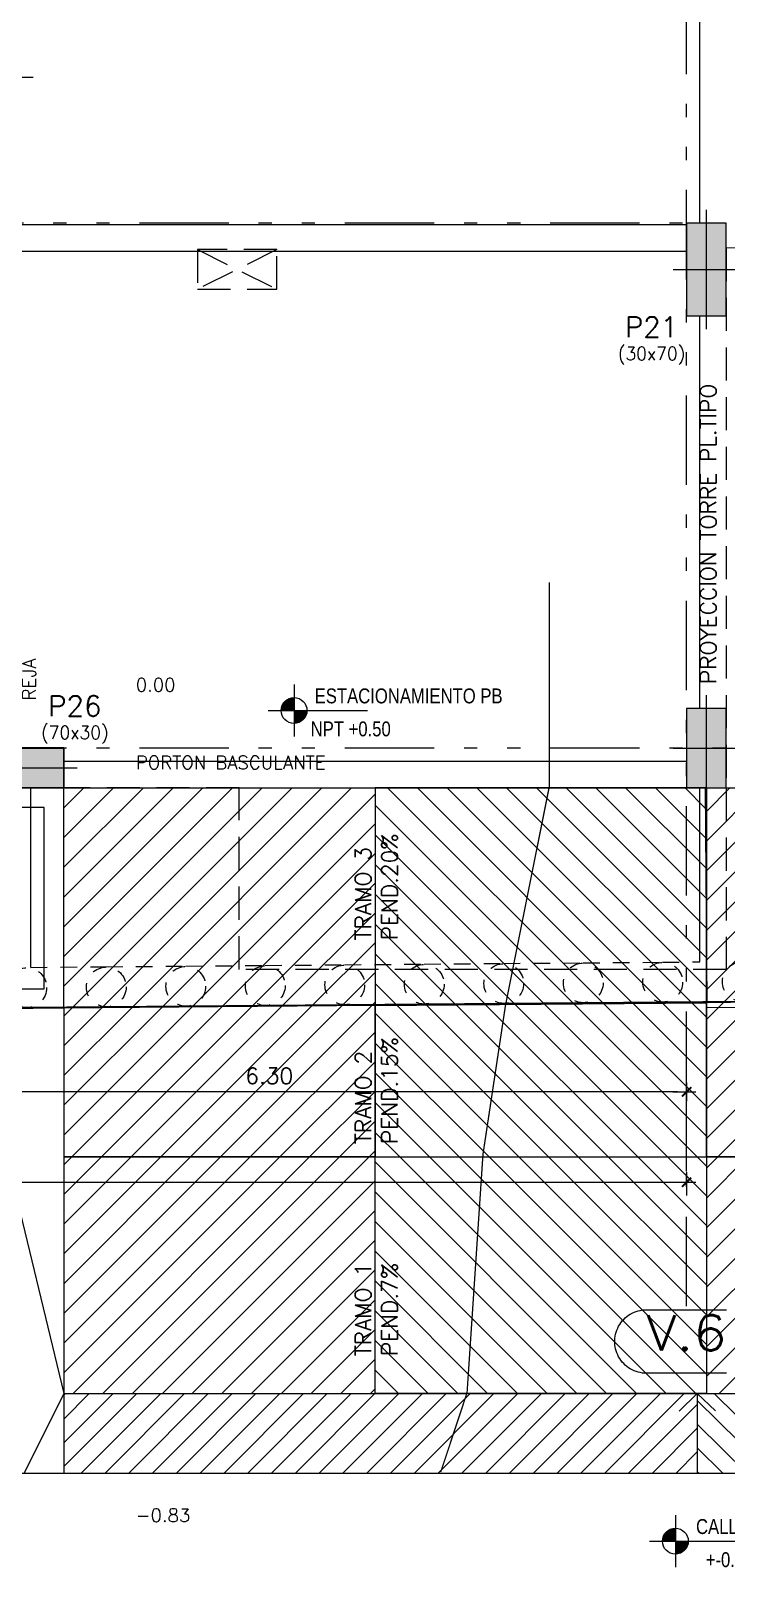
# Model space of a CAD drawing. Header units: metres. Extents: x 219 to 707, y -561 to -17.
# Drawn here: x 359.8 to 365.05, y -90.21 to -78.61 of the extents above; entities that cross this region are included whole.
import ezdxf
from ezdxf.enums import TextEntityAlignment as Align

# ---------------------------------------------------------------- set-up
doc = ezdxf.new("R2010")
doc.units = ezdxf.units.M
for name, pattern in [('CYPE_RAYA', [0.225, 0.1125, -0.1125]), ('CYPE_RAYAPUNTOPUNTO', [0.45, 0.225, -0.075, 0, -0.075, 0, -0.075]), ('DASHED', [0.75, 0.5, -0.25]), ('HIDDEN', [0.375, 0.25, -0.125])]:
    doc.linetypes.add(name, pattern=pattern)
doc.layers.add('0 VERIFICAR', color=255, linetype='Continuous', plot=False)
for name, color, linetype in [('3', 3, 'Continuous'), ('A-Pisos', 1, 'Continuous'), ('A-Proyección', 1, 'HIDDEN'), ('A-Texto', 3, 'Continuous'), ('CT-75-NIVEL', 1, 'Continuous'), ('Dr Ejes en bloque', 4, 'Continuous'), ('DR SOLAPE PILARES', 7, 'Continuous'), ('PISO', 251, 'Continuous'), ('TCOTA', 1, 'Continuous')]:
    doc.layers.add(name, color=color, linetype=linetype)
doc.layers.add('4', color=7, linetype='Continuous', true_color=0x8c8c8c)
for name, color, linetype, lineweight in [('COTAS_REF_LINEAS', 2, 'Continuous', 0), ('COTAS_REPLANTEO', 7, 'CYPE_RAYAPUNTOPUNTO', 0), ('PILAR_DIM', 253, 'Continuous', 0), ('PILAR_EJES', 1, 'Continuous', 0), ('PILAR_HORMIGON', 5, 'Continuous', 20), ('PILAR_REF', 253, 'Continuous', 0), ('VIG_CARAS', 253, 'Continuous', 9)]:
    doc.layers.add(name, color=color, linetype=linetype, lineweight=lineweight)
doc.styles.add('CYPETXT', font='romans', dxfattribs={"height": 0.2})
doc.styles.add('ROMANS', font='arial.ttf', dxfattribs={"width": 1.02, "height": 1.2})
doc.styles.add('T12', font='romans.shx', dxfattribs={"height": 0.12})
doc.dimstyles.new('DIM50', dxfattribs={"dimtxt": 0.12, "dimasz": 0.07, "dimexe": 0.1, "dimexo": 0.05, "dimgap": 0.06, "dimtad": 1, "dimzin": 4, "dimdsep": 46, "dimtxsty": 'T12', "dimblk1": 'COTA1', "dimblk2": 'COTA1', "dimsah": 1, "dimcen": 0.07, "dimclrt": 3, "dimadec": 0, "dimazin": 0, "dimtfac": 1, "dimtmove": 2, "dimatfit": 0, "dimldrblk": 'COTA1', "dimfxl": 1, "dimtolj": 1, "dimtzin": 4, "dimarcsym": 0})
pattern_1 = [(45, (5.32467, -3e-14), (-0.1122532, 0.1122532), [])]

# ---------------------------------------------------------------- blocks, each defined once
blk = doc.blocks.new('NIVELpl')
for p, q in [((0, 0.261), (0, -0.261)), ((-0.261, 0), (0.738, 0))]:
    blk.add_line(p, q)
at = {"const_width": 0.13}
for points in [[(0, 0.065, 0.414214), (-0.065, 0, 1)], [(0, -0.065, 0.414214), (0.065, 0, 1)]]:
    blk.add_lwpolyline(points, format="xyb", dxfattribs=at)
blk.add_circle((0, 0), 0.13)
at = {"style": 'ROMANS', "width": 0.8}
for tag, p in [('NIVEL', (0.724, 0.072)), ('DESCR', (0.724, -0.26))]:
    blk.add_attdef(tag, text='', height=0.15, dxfattribs=at).set_placement(p, align=Align.RIGHT)
blk = doc.blocks.new('A$C3632c70e')
h = blk.add_hatch()
h.set_pattern_fill('ANSI31', color=256, scale=0.04)
h.set_pattern_definition([(45, (-337.07613, 70.3246), (-0.08980256, 0.08980256), [])])
h.paths.add_polyline_path([(27.75, -19.173), (22.97, -19.173), (22.97, -18.573), (27.75, -18.573)])
h = blk.add_hatch()
h.set_pattern_fill('ANSI31', color=256, scale=0.04, angle=90.4793)
h.set_pattern_definition([(135.479328, (-337.07613, 70.3246), (-0.089048153, -0.090550685), [])])
h.paths.add_polyline_path([(27.75, -19.173), (32.65, -19.173), (32.65, -18.573), (27.75, -18.573)])
at = {"lineweight": 0}
for p, q in [((22.97, -18.573), (22.67, -19.173)), ((22.97, -18.573), (32.65, -18.573)), ((22.97, -18.573), (22.97, -19.173)), ((27.75, -18.573), (27.615, -18.705)), ((27.75, -18.573), (27.75, -19.173)), ((27.75, -18.573), (27.889, -18.704)), ((-0.293, -19.173), (33.655, -19.173))]:
    blk.add_line(p, q, dxfattribs=at)
blk = doc.blocks.new('Ejes del pilar')
at = {"layer": 'PILAR_EJES'}
for p, q in [((0, -0.5), (0, 0.5)), ((-0.5, 0), (0.5, 0))]:
    blk.add_line(p, q, dxfattribs=at)
blk = doc.blocks.new('A$Ce6b0c617')
h = blk.add_hatch(color=252)
h.dxf.hatch_style = 1
h.paths.add_polyline_path([(-17.2, -0.098), (-16.5, -0.098), (-16.5, 0.102), (-17.2, 0.102)])
h.paths.add_polyline_path([(-12.325, -0.098), (-11.525, -0.098), (-11.525, 0.102), (-12.325, 0.102)])
h.paths.add_polyline_path([(-7.3, -0.2), (-6.6, -0.2), (-6.6, 0.1), (-7.3, 0.1)])
h.paths.add_polyline_path([(-3.15, -0.1), (-2.45, -0.1), (-2.45, 0.1), (-3.15, 0.1)])
h.paths.add_polyline_path([(-0.35, -0.1), (0.35, -0.1), (0.35, 0.1), (-0.35, 0.1)])
h.paths.add_polyline_path([(-0.35, -4.049), (-0.05, -4.049), (-0.05, -3.349), (-0.35, -3.349)])
h.paths.add_polyline_path([(-3.15, -4.05), (-2.85, -4.05), (-2.85, -3.35), (-3.15, -3.35)])
h.paths.add_polyline_path([(-7.3, -3.649), (-6.6, -3.649), (-6.6, -3.349), (-7.3, -3.349)])
h.paths.add_polyline_path([(-12.05, -3.648), (-11.35, -3.648), (-11.35, -3.348), (-12.05, -3.348)])
h.paths.add_polyline_path([(-17.7, -3.599), (-16.9, -3.599), (-16.9, -3.349), (-17.7, -3.349)])
h.paths.add_polyline_path([(-17.201, -13.898), (-16.901, -13.898), (-16.901, -13.298), (-17.201, -13.298)])
h.paths.add_polyline_path([(-12.051, -13.898), (-11.751, -13.898), (-11.751, -13.298), (-12.051, -13.298)])
h.paths.add_polyline_path([(-12.051, -10.436), (-11.751, -10.436), (-11.751, -9.636), (-12.051, -9.636)])
h.paths.add_polyline_path([(-6.801, -10.336), (-6.451, -10.336), (-6.451, -9.636), (-6.801, -9.636)])
h.paths.add_polyline_path([(-6.802, -13.899), (-6.502, -13.899), (-6.502, -13.299), (-6.802, -13.299)])
h.paths.add_polyline_path([(-3.751, -13.898), (-3.451, -13.898), (-3.451, -13.198), (-3.751, -13.198)])
h.paths.add_polyline_path([(-3.751, -10.336), (-3.451, -10.336), (-3.451, -9.636), (-3.751, -9.636)])
h.paths.add_polyline_path([(0.9, -13.899), (1.6, -13.899), (1.6, -13.599), (0.9, -13.599)])
h.paths.add_polyline_path([(6.299, -13.9), (6.599, -13.9), (6.599, -13.3), (6.299, -13.3)])
h.paths.add_polyline_path([(6.299, -10.337), (6.599, -10.337), (6.599, -9.637), (6.299, -9.637)])
h.paths.add_polyline_path([(-17.701, -9.948), (-17.001, -9.948), (-17.001, -9.648), (-17.701, -9.648)])
h.paths.add_polyline_path([(6.3, -3.55), (6.6, -3.55), (6.6, -2.85), (6.3, -2.85)])
h.paths.add_polyline_path([(6, -0.2), (6.6, -0.2), (6.6, 0.1), (6, 0.1)])
at = {"layer": 'PILAR_HORMIGON'}
for points in [[(6.299, -10.337), (6.599, -10.337), (6.599, -9.637), (6.299, -9.637), (6.299, -10.337)], [(6.299, -10.337), (6.599, -10.337), (6.599, -9.637), (6.299, -9.637), (6.299, -10.337)], [(6.299, -13.9), (6.599, -13.9), (6.599, -13.3), (6.299, -13.3), (6.299, -13.9)], [(6.299, -13.9), (6.599, -13.9), (6.599, -13.3), (6.299, -13.3), (6.299, -13.9)], [(0.9, -13.899), (1.6, -13.899), (1.6, -13.599), (0.9, -13.599), (0.9, -13.899)], [(0.9, -13.899), (1.6, -13.899), (1.6, -13.599), (0.9, -13.599), (0.9, -13.899)]]:
    blk.add_lwpolyline(points, close=True, dxfattribs=at)
at = {"layer": 'VIG_CARAS'}
for p, q in [((6.4, -9.637), (6.4, -3.55)), ((6.4, -9.637), (6.4, -3.55)), ((-2.85, -9.648), (6.299, -9.648)), ((-2.85, -9.648), (6.299, -9.648)), ((-2.95, -9.848), (6.299, -9.848)), ((-2.95, -9.848), (6.299, -9.848)), ((6.4, -13.3), (6.4, -10.337)), ((6.4, -13.3), (6.4, -10.337)), ((1.6, -13.699), (6.299, -13.699)), ((1.6, -13.699), (6.299, -13.699)), ((1.35, -13.899), (6.299, -13.899)), ((1.35, -15.255), (1.35, -13.899)), ((1.35, -13.899), (6.299, -13.899)), ((1.35, -15.255), (1.35, -13.899)), ((6.4, -15.213), (6.4, -13.9)), ((6.4, -15.213), (6.4, -13.9)), ((2.549, -15.545), (3.095, -15.54)), ((2.549, -15.545), (3.095, -15.54)), ((3.148, -15.54), (3.696, -15.536)), ((3.148, -15.54), (3.696, -15.536)), ((3.747, -15.535), (4.297, -15.531)), ((3.747, -15.535), (4.297, -15.531)), ((4.346, -15.53), (4.898, -15.526)), ((4.346, -15.53), (4.898, -15.526)), ((4.945, -15.525), (5.499, -15.521)), ((4.945, -15.525), (5.499, -15.521)), ((5.544, -15.52), (6.1, -15.516)), ((5.544, -15.52), (6.1, -15.516)), ((6.142, -15.515), (6.702, -15.511)), ((6.142, -15.515), (6.702, -15.511)), ((1.35, -15.555), (1.894, -15.55)), ((1.35, -15.555), (1.894, -15.55)), ((1.95, -15.55), (2.495, -15.545)), ((1.95, -15.55), (2.495, -15.545))]:
    blk.add_line(p, q, dxfattribs=at)
at = {"layer": 'VIG_CARAS', "color": 2, "linetype": 'DASHED', "ltscale": 0.25}
for p, q in [((1.35, -15.255), (1.919, -15.25)), ((1.35, -15.255), (1.919, -15.25)), ((1.919, -15.25), (2.519, -15.245)), ((1.919, -15.25), (2.519, -15.245)), ((2.519, -15.245), (3.119, -15.24)), ((2.519, -15.245), (3.119, -15.24)), ((3.119, -15.24), (3.719, -15.235)), ((3.119, -15.24), (3.719, -15.235)), ((3.719, -15.235), (4.319, -15.23)), ((3.719, -15.235), (4.319, -15.23)), ((4.319, -15.23), (4.919, -15.225)), ((4.319, -15.23), (4.919, -15.225)), ((4.919, -15.225), (5.519, -15.221)), ((4.919, -15.225), (5.519, -15.221)), ((5.519, -15.221), (6.119, -15.216)), ((5.519, -15.221), (6.119, -15.216)), ((6.119, -15.216), (6.4, -15.213)), ((6.119, -15.216), (6.4, -15.213))]:
    blk.add_line(p, q, dxfattribs=at)
at = {"layer": 'VIG_CARAS', "color": 2, "linetype": 'DASHED', "ltscale": 0.15}
for centre in [(1.32, -15.408), (1.32, -15.408), (1.92, -15.403), (1.92, -15.403), (2.52, -15.398), (2.52, -15.398), (3.12, -15.393), (3.12, -15.393), (3.72, -15.387), (3.72, -15.387), (4.32, -15.382), (4.32, -15.382), (4.92, -15.377), (4.92, -15.377), (5.52, -15.372), (5.52, -15.372), (6.12, -15.367), (6.12, -15.367), (6.72, -15.362), (6.72, -15.362)]:
    blk.add_circle(centre, 0.15, dxfattribs=at)
at = {"layer": 'PILAR_EJES'}
for p, xscale, yscale in [((6.449, -9.987), 0.5, 0.9000000000000001), ((6.449, -9.987), 0.5, 0.9000000000000001), ((6.449, -13.6), 0.5, 0.8), ((6.449, -13.6), 0.5, 0.8), ((1.25, -13.749), 0.9000000000000001, 0.5), ((1.25, -13.749), 0.9000000000000001, 0.5)]:
    blk.add_blockref('Ejes del pilar', p, dxfattribs=dict(at, xscale=xscale, yscale=yscale))
at = {"layer": 'PILAR_DIM', "lineweight": 0, "style": 'CYPETXT', "width": 0.882521}
for s, p, p2 in [('(30x70)', (5.781, -10.672), (6.289, -10.672)), ('(30x70)', (5.781, -10.672), (6.289, -10.672)), ('(70x30)', (1.428, -13.532), (1.937, -13.532)), ('(70x30)', (1.428, -13.532), (1.937, -13.532))]:
    blk.add_text(s, height=0.1, dxfattribs=at).set_placement(p, p2, align=Align.FIT)
at = {"layer": 'PILAR_REF', "style": 'CYPETXT'}
for s, width, p, p2 in [('P21', 1.060755, (5.834, -10.498), (6.236, -10.498)), ('P21', 1.060755, (5.834, -10.498), (6.236, -10.498)), ('P26', 0.951021, (1.481, -13.358), (1.884, -13.358)), ('P26', 0.951021, (1.481, -13.358), (1.884, -13.358))]:
    blk.add_text(s, height=0.1533, dxfattribs=dict(at, width=width)).set_placement(p, p2, align=Align.FIT)
blk = doc.blocks.new('COTA1')
for p, q in [((-1.5, 0), (1, 0)), ((0, 1), (0, -1))]:
    blk.add_line(p, q)
at = {"const_width": 0.2}
blk.add_lwpolyline([(-0.5, -0.5), (0.5, 0.5)], dxfattribs=at)
blk = doc.blocks.new('*D850')
at = {"layer": 'Defpoints', "color": 0, "transparency": 16777216}
for p in [(132.728, 127.551), (132.728, 126.9), (139.028, 126.9)]:
    blk.add_point(p, dxfattribs=at)
at = {"layer": 'TCOTA', "color": 0, "lineweight": -2, "transparency": 16777216}
for p, q in [((132.728, 126.95), (132.728, 127.651)), ((139.028, 126.95), (139.028, 127.651)), ((138.958, 127.551), (132.798, 127.551))]:
    blk.add_line(p, q, dxfattribs=at)
at = {"layer": 'TCOTA', "color": 0, "lineweight": -2, "transparency": 16777216, "xscale": 0.07, "yscale": 0.07, "zscale": 0.07, "rotation": 180}
blk.add_blockref('COTA1', (132.728, 127.551), dxfattribs=at)
at = {"layer": 'TCOTA', "color": 0, "lineweight": -2, "transparency": 16777216, "xscale": 0.07, "yscale": 0.07, "zscale": 0.07}
blk.add_blockref('COTA1', (139.028, 127.551), dxfattribs=at)
at = {"layer": 'TCOTA', "color": 3, "transparency": 16777216, "insert": (135.878, 127.671), "char_height": 0.12, "attachment_point": 5, "style": 'T12'}
blk.add_mtext('\\A1;6.30', dxfattribs=at)
blk = doc.blocks.new('*D851')
at = {"layer": 'Defpoints', "color": 0, "transparency": 16777216}
for p in [(139.028, 126.993), (115.878, 126.868), (139.028, 126.868)]:
    blk.add_point(p, dxfattribs=at)
at = {"layer": 'TCOTA', "color": 0, "lineweight": -2, "transparency": 16777216}
for p, q in [((115.878, 126.918), (115.878, 126.968)), ((139.028, 126.943), (139.028, 126.768)), ((115.948, 126.868), (138.958, 126.868))]:
    blk.add_line(p, q, dxfattribs=at)
at = {"layer": 'TCOTA', "color": 0, "lineweight": -2, "transparency": 16777216, "xscale": 0.07, "yscale": 0.07, "zscale": 0.07, "rotation": 180}
blk.add_blockref('COTA1', (115.878, 126.868), dxfattribs=at)
at = {"layer": 'TCOTA', "color": 0, "lineweight": -2, "transparency": 16777216, "xscale": 0.07, "yscale": 0.07, "zscale": 0.07}
blk.add_blockref('COTA1', (139.028, 126.868), dxfattribs=at)
at = {"layer": 'TCOTA', "color": 3, "transparency": 16777216, "insert": (127.453, 126.988), "char_height": 0.12, "attachment_point": 5, "style": 'T12'}
blk.add_mtext('\\A1;23.15', dxfattribs=at)
blk = doc.blocks.new('DSADADASDAS')
at = {"layer": 'COTAS_REF_LINEAS'}
blk.add_lwpolyline([(139.33, 125.426), (138.726, 125.426), (138.71, 125.427), (138.694, 125.428), (138.678, 125.431), (138.662, 125.435), (138.647, 125.439), (138.632, 125.445), (138.617, 125.452), (138.603, 125.459), (138.59, 125.468), (138.577, 125.478), (138.565, 125.488), (138.553, 125.499), (138.542, 125.511), (138.532, 125.524), (138.523, 125.537), (138.515, 125.551), (138.508, 125.565), (138.502, 125.58), (138.496, 125.595), (138.492, 125.61), (138.489, 125.626), (138.487, 125.642), (138.486, 125.658), (138.486, 125.674), (138.487, 125.69), (138.489, 125.706), (138.492, 125.722), (138.496, 125.737), (138.502, 125.752), (138.508, 125.767), (138.515, 125.781), (138.523, 125.795), (138.532, 125.808), (138.542, 125.821), (138.553, 125.833), (138.565, 125.844), (138.577, 125.854), (138.59, 125.864), (138.603, 125.872), (138.617, 125.88), (138.632, 125.887), (138.647, 125.893), (138.662, 125.897), (138.678, 125.901), (138.694, 125.904), (138.71, 125.905), (138.726, 125.906), (139.33, 125.906)], dxfattribs=at)
at = {"layer": 'COTAS_REPLANTEO', "ltscale": 3}
for p, q in [((139.028, 125.933, -0.525), (139.028, 146.478, -0.525)), ((110.098, 134.109, -0.525), (141.67, 134.109, -0.525)), ((110.098, 130.147, -0.525), (141.67, 130.147, -0.525))]:
    blk.add_line(p, q, dxfattribs=at)
at = {"layer": 'DR SOLAPE PILARES', "elevation": -0.525}
blk.add_lwpolyline([(133.628, 130.145), (134.328, 130.145), (134.328, 129.845), (133.628, 129.845)], close=True, dxfattribs=at)
at = {"layer": 'COTAS_REF_LINEAS', "style": 'CYPETXT', "width": 1.057}
blk.add_text('V.6', height=0.2667, dxfattribs=at).set_placement((138.726, 125.599, -0.525), (139.33, 125.599, -0.525), align=Align.FIT)
at = {"layer": 'TCOTA'}
for base, p1, p2, picture, middle in [((132.728, 127.551, -0.525), (139.028, 126.9, -0.525), (132.728, 126.9, -0.525), '*D850', (135.878, 127.671, -0.525)), ((139.028, 126.868, -0.525), (115.878, 126.868, -0.525), (139.028, 126.993, -0.525), '*D851', (127.453, 126.988, -0.525))]:
    dim = blk.add_linear_dim(base=base, p1=p1, p2=p2, dimstyle='DIM50', dxfattribs=at)
    dim.commit()
    dim.dimension.update_dxf_attribs({"geometry": picture, "text_midpoint": middle})

msp = doc.modelspace()

# ---------------------------------------------------------------- hatches: boundary and pattern name
h = msp.add_hatch()
h.set_pattern_fill('ANSI31', color=253, scale=0.05)
h.paths.add_polyline_path([(360.046, -85.987), (360.046, -84.326), (362.395, -84.326), (362.395, -85.968)])
h = msp.add_hatch()
h.set_pattern_fill('ANSI31', color=253, scale=0.05, angle=90)
h.paths.add_polyline_path([(364.901, -85.948), (364.888, -84.326), (362.395, -84.326), (362.395, -85.968)])
h = msp.add_hatch()
h.set_pattern_fill('ANSI31', color=253, scale=0.05)
h.set_pattern_definition(pattern_1)
h.paths.add_polyline_path([(364.895, -85.987), (364.895, -84.326), (367.72, -84.326), (367.72, -85.968)])
at = {"transparency": 33554534}
h = msp.add_hatch(dxfattribs=at)
h.set_pattern_fill('ANSI31', color=253, scale=0.05)
h.paths.add_polyline_path([(360.046, -87.112), (362.395, -87.112), (362.395, -85.968), (360.046, -85.987)])
h = msp.add_hatch(dxfattribs=at)
h.set_pattern_fill('ANSI31', color=253, scale=0.05, angle=90)
h.paths.add_polyline_path([(362.396, -87.112), (364.895, -87.112), (364.895, -85.948), (362.395, -85.967)])
h = msp.add_hatch(dxfattribs=at)
h.set_pattern_fill('ANSI31', color=253, scale=0.05)
h.set_pattern_definition(pattern_1)
h.paths.add_polyline_path([(364.895, -87.112), (367.72, -87.112), (367.72, -85.968), (364.895, -85.987)])
h = msp.add_hatch(dxfattribs=at)
h.set_pattern_fill('ANSI31', color=253, scale=0.05)
h.paths.add_polyline_path([(360.046, -88.897), (362.395, -88.897), (362.395, -87.112), (360.046, -87.112)])
h = msp.add_hatch(dxfattribs=at)
h.set_pattern_fill('ANSI31', color=253, scale=0.05, angle=90)
h.paths.add_polyline_path([(362.395, -87.112), (364.895, -87.112), (364.895, -88.897), (362.395, -88.897)])
h = msp.add_hatch(dxfattribs=at)
h.set_pattern_fill('ANSI31', color=253, scale=0.05)
h.set_pattern_definition(pattern_1)
h.paths.add_polyline_path([(364.895, -88.897), (367.72, -88.897), (367.72, -87.112), (364.895, -87.112)])

# ---------------------------------------------------------------- linework, layer by layer
at = {"layer": '3'}
msp.add_lwpolyline([(359.614, -78.902), (359.714, -78.902), (359.714, -78.962), (359.814, -78.962)], dxfattribs=at)
at = {"layer": '3', "linetype": 'CYPE_RAYA', "const_width": 0.01}
msp.add_lwpolyline([(362.89, -89.491), (363.089, -88.891), (363.209, -87.092), (363.379, -85.967), (363.709, -84.319), (363.709, -82.774)], dxfattribs=at)
at = {"layer": 'A-Pisos'}
for points in [[(360.046, -85.987), (360.046, -84.326), (362.395, -84.326), (362.395, -85.968)], [(364.901, -85.948), (364.888, -84.326), (362.395, -84.326), (362.395, -85.968)], [(364.895, -85.987), (364.895, -84.326), (367.72, -84.326), (367.72, -85.968)], [(360.046, -87.112), (362.395, -87.112), (362.395, -85.968), (360.046, -85.987)], [(362.396, -87.112), (364.895, -87.112), (364.895, -85.948), (362.395, -85.967)], [(364.895, -87.112), (367.72, -87.112), (367.72, -85.968), (364.895, -85.987)], [(360.046, -88.897), (362.395, -88.897), (362.395, -87.112), (360.046, -87.112)], [(362.395, -87.112), (364.895, -87.112), (364.895, -88.897), (362.395, -88.897)], [(364.895, -88.897), (367.72, -88.897), (367.72, -87.112), (364.895, -87.112)]]:
    msp.add_lwpolyline(points, close=True, dxfattribs=at)
for points in [[(364.895, -84.326), (364.895, -87.206)], [(359.351, -86.029), (360.046, -88.897)]]:
    msp.add_lwpolyline(points, dxfattribs=at)
at = {"layer": 'A-Proyección'}
for points in [[(355.396, -73.776), (355.396, -70.326), (365.046, -70.326), (365.046, -73.743), (365.546, -73.743), (365.545, -80.25), (365.045, -80.251), (365.045, -84.326), (365.045, -85.696), (361.37, -85.696), (361.37, -84.326), (355.001, -84.324), (355.001, -85.674), (346.395, -85.674), (346.395, -84.324), (341.245, -84.324), (341.245, -80.324), (340.745, -80.324), (340.746, -77.095), (339.225, -77.095), (339.225, -73.704), (341.226, -73.704), (341.246, -70.324)], [(361.054, -80.263), (361.654, -80.562)], [(361.654, -80.263), (361.054, -80.562)]]:
    msp.add_lwpolyline(points, dxfattribs=at)
msp.add_lwpolyline([(361.054, -80.562), (361.654, -80.562), (361.654, -80.263), (361.054, -80.263)], close=True, dxfattribs=at)
at = {"layer": 'Defpoints', "linetype": 'Continuous'}
msp.add_lwpolyline([(341.574, -86.142), (370.731, -85.897), (370.495, -70.326), (337.076, -70.325), (337.123, -81.692), (341.574, -86.142)], dxfattribs=at)
at = {"layer": 'PISO'}
for points in [[(359.35, -85.993), (360.046, -85.987), (360.046, -84.325), (359.35, -84.325)], [(359.5, -85.843), (359.896, -85.843), (359.896, -84.475), (359.5, -84.475)]]:
    msp.add_lwpolyline(points, close=True, dxfattribs=at)

# ---------------------------------------------------------------- block references
msp.add_blockref('A$Ce6b0c617', (358.446, -70.426))
at = {"layer": '4'}
msp.add_blockref('A$C3632c70e', (337.076, -70.325), dxfattribs=at)
at = {"layer": 'CT-75-NIVEL'}
ref = msp.add_blockref('NIVELpl', (361.783, -83.742), dxfattribs=dict(at, xscale=0.75, yscale=0.75, zscale=0.75))
ref.add_attrib('NIVEL', 'ESTACIONAMIENTO PB', (361.939, -83.688), dxfattribs={"layer": '0', "height": 0.1125, "style": 'ROMANS', "width": 0.8})
ref.add_attrib('DESCR', 'NPT +0.50', dxfattribs={"layer": '0', "height": 0.1125, "style": 'ROMANS', "width": 0.8}).set_placement((362.513, -83.937), align=Align.RIGHT)
ref = msp.add_blockref('NIVELpl', (364.661, -90.012), dxfattribs=dict(at, xscale=0.75, yscale=0.75, zscale=0.75))
ref.add_attrib('NIVEL', 'CALLE', (364.817, -89.958), dxfattribs={"layer": '0', "height": 0.1125, "style": 'ROMANS', "width": 0.8})
ref.add_attrib('DESCR', '+-0.00    ', dxfattribs={"layer": '0', "height": 0.1125, "style": 'ROMANS', "width": 0.8}).set_placement((365.39, -90.208), align=Align.RIGHT)
at = {"layer": 'Dr Ejes en bloque'}
msp.add_blockref('DSADADASDAS', (225.718, -214.171, 0.525), dxfattribs=at)

# ---------------------------------------------------------------- texts
at = {"layer": '0 VERIFICAR', "style": 'T12'}
for s, p in [('0.00', (360.589, -83.599)), ('-0.83', (360.589, -89.867))]:
    msp.add_text(s, height=0.1, rotation=360, dxfattribs=at).set_placement(p)
at = {"layer": 'A-Texto', "style": 'T12'}
for s, height, rotation, p in [('PROYECCION TORRE PL.TIPO', 0.12, 90, (364.969, -83.543)), ('REJA', 0.1, 90, (359.834, -83.665)), ('PORTON BASCULANTE', 0.1, 360, (360.589, -84.185))]:
    msp.add_text(s, height=height, rotation=rotation, dxfattribs=at).set_placement(p)
at = {"layer": 'A-Texto', "char_height": 0.12, "width": 1.7286, "attachment_point": 1, "rotation": 90, "style": 'T12'}
for s, insert in [('TRAMO 3\\PPEND.20%', (362.244, -85.477)), ('TRAMO 2\\PPEND.15%', (362.244, -87.015)), ('TRAMO 1\\PPEND.7%', (362.244, -88.616))]:
    msp.add_mtext(s, dxfattribs=dict(at, insert=insert))

doc.saveas('drawing.dxf')
